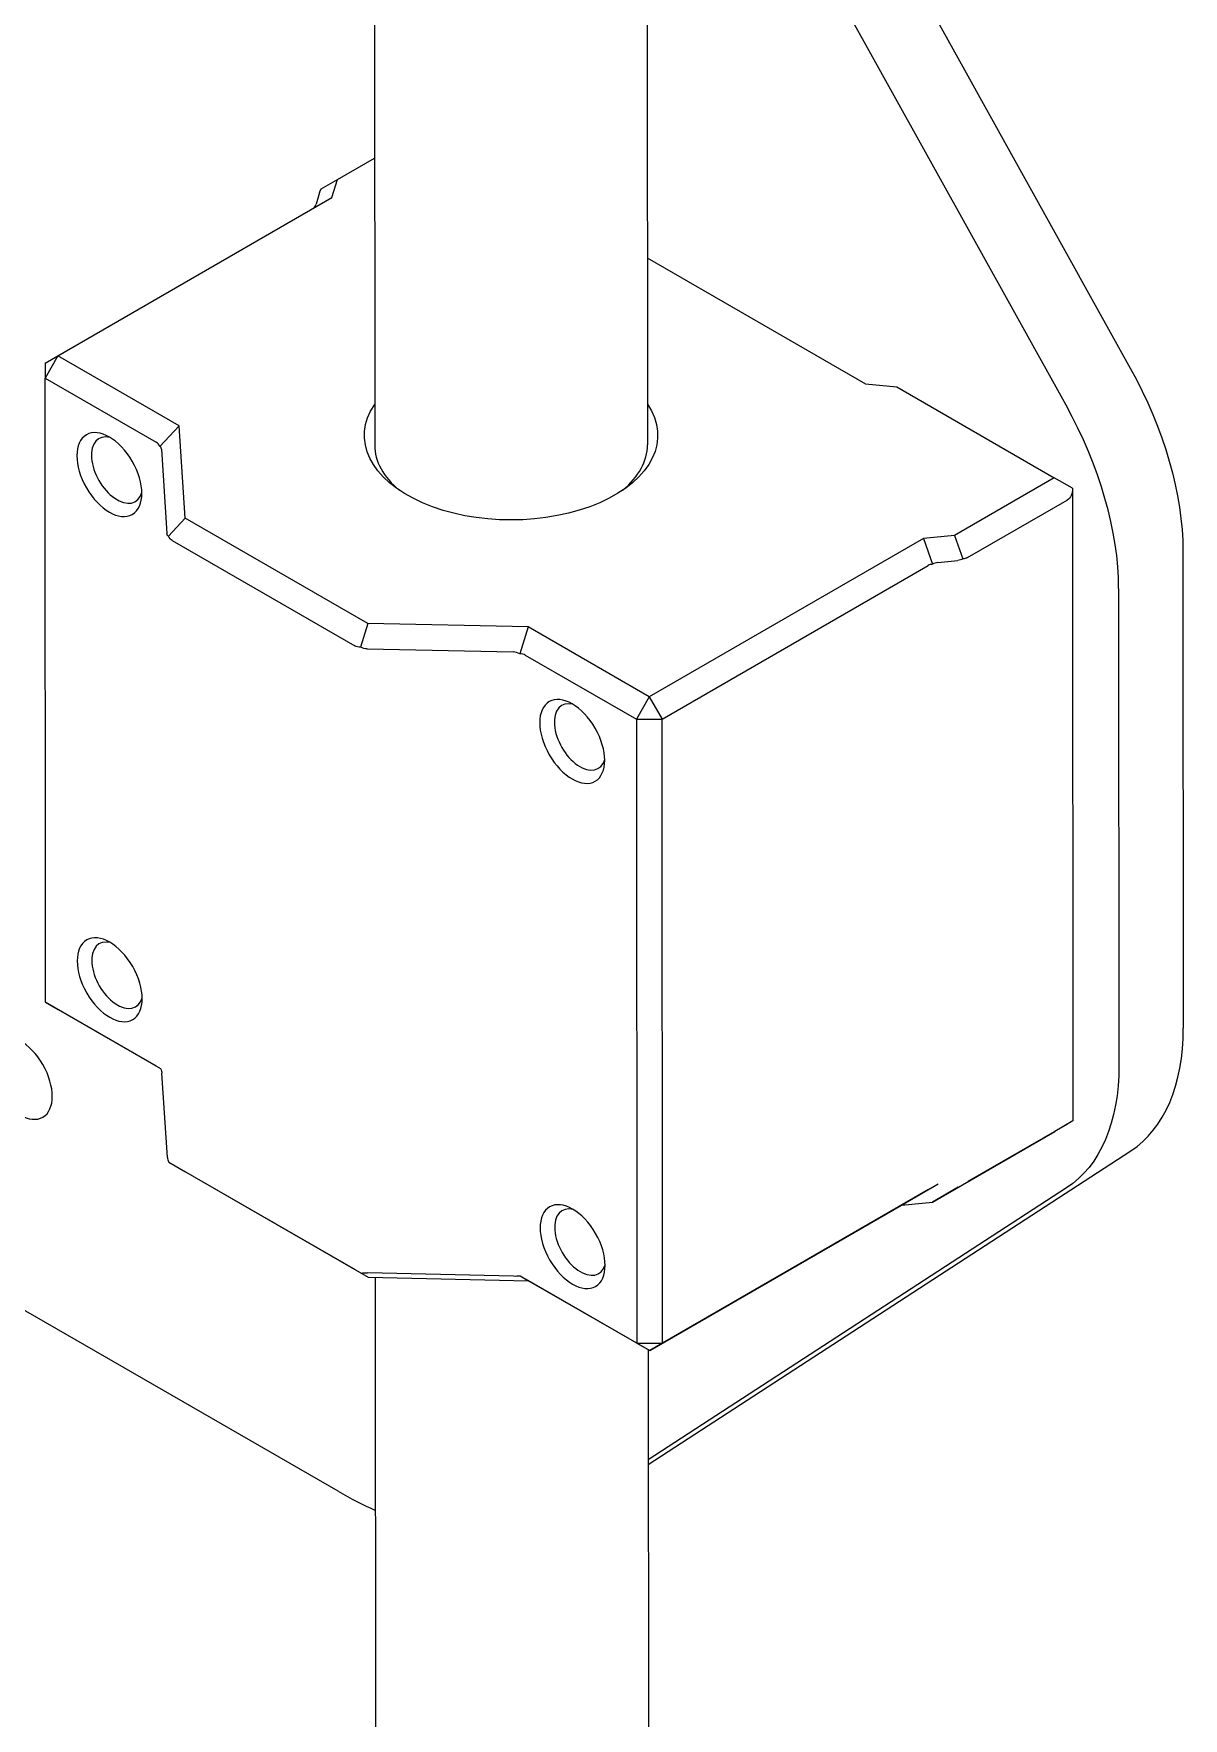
# Model space of a CAD drawing. Header units: millimetres. Extents: x 129 to 6329, y 33 to 3553.
# Drawn here: x 5212.4 to 5338.9, y 2876.4 to 3061.6 of the extents above; entities that cross this region are included whole.
import ezdxf

# ---------------------------------------------------------------- set-up
doc = ezdxf.new("R2010")
doc.units = ezdxf.units.MM
doc.layers.add('vistasIsometricas', color=255, linetype='Continuous')

msp = doc.modelspace()

# ---------------------------------------------------------------- linework, layer by layer
at = {"layer": 'vistasIsometricas', "extrusion": (1e-16, 0.816497, 0.57735)}
for p, q in [((5249.773, 3261.746), (5249.951, 3016.373)), ((5279.775, 3258.118), (5279.951, 3016.395)), ((5279.875, 3120.588), (5333.062, 3024.83)), ((5325.991, 3020.747), (5279.887, 3103.753)), ((5245.849, 3045.576), (5249.928, 3047.931)), ((5244.076, 3044.55), (5245.849, 3045.576)), ((5245.244, 3043.595), (5245.849, 3045.576)), ((5215.099, 3026.191), (5245.244, 3043.595)), ((5243.881, 3044.141), (5243.494, 3042.877)), ((5279.936, 3036.953), (5303.933, 3023.121)), ((5215.099, 3026.191), (5213.686, 3023.74)), ((5213.686, 3025.372), (5215.099, 3026.191)), ((5213.686, 3025.372), (5213.686, 3023.74)), ((5228.433, 3018.505), (5215.099, 3026.191)), ((5213.686, 3023.74), (5225.909, 3016.695)), ((5213.736, 2955.126), (5213.686, 3023.74)), ((5303.933, 3023.121), (5307.367, 3022.774)), ((5307.367, 3022.774), (5324.701, 3012.783)), ((5228.433, 3018.505), (5226.328, 3016.228)), ((5229.089, 3008.337), (5228.433, 3018.505)), ((5226.494, 3015.923), (5227.092, 3006.66)), ((5324.701, 3012.783), (5313.731, 3006.45)), ((5326.701, 3011.629), (5324.701, 3012.783)), ((5315.147, 3004.001), (5326.116, 3010.334)), ((5326.701, 3011.629), (5326.752, 2942.058)), ((5229.089, 3008.337), (5227.257, 3006.354)), ((5249.192, 2996.75), (5229.089, 3008.337)), ((5313.731, 3006.45), (5310.297, 3006.099)), ((5313.731, 3006.45), (5314.656, 3003.869)), ((5227.676, 3005.887), (5247.779, 2994.3)), ((5310.297, 3006.099), (5280.153, 2988.695)), ((5310.297, 3006.099), (5311.312, 3003.267)), ((5338.85, 3004.693), (5338.888, 2952.268)), ((5281.568, 2986.246), (5310.821, 3003.135)), ((5311.888, 3003.456), (5314.08, 3003.68)), ((5331.779, 3000.611), (5331.817, 2948.185)), ((5249.192, 2996.75), (5248.394, 2994.172)), ((5266.819, 2996.38), (5249.192, 2996.75)), ((5266.819, 2996.38), (5265.902, 2993.418)), ((5280.153, 2988.695), (5266.819, 2996.38)), ((5249.119, 2993.964), (5265.177, 2993.626)), ((5266.517, 2993.29), (5278.74, 2986.245)), ((5280.153, 2988.695), (5278.74, 2986.245)), ((5280.153, 2988.695), (5281.568, 2986.246)), ((5278.74, 2986.245), (5281.568, 2986.246)), ((5278.74, 2986.245), (5278.79, 2917.63)), ((5281.618, 2917.632), (5281.568, 2986.246)), ((5225.959, 2948.081), (5213.736, 2955.126)), ((5213.736, 2955.126), (5215.151, 2954.309)), ((5215.151, 2954.309), (5226.379, 2947.837)), ((5227.142, 2938.045), (5226.544, 2947.308)), ((5326.166, 2941.72), (5315.196, 2935.386)), ((5326.752, 2942.057), (5324.753, 2940.901)), ((5245.915, 2901.343), (5179.235, 2939.776)), ((5311.318, 2933.144), (5324.753, 2940.901)), ((5280.032, 2904.288), (5333.124, 2938.789)), ((5227.307, 2937.514), (5229.142, 2936.455)), ((5247.829, 2925.686), (5227.726, 2937.273)), ((5229.142, 2936.455), (5249.244, 2924.869)), ((5326.053, 2934.707), (5280.032, 2904.8)), ((5310.871, 2934.521), (5281.618, 2917.632)), ((5307.884, 2932.793), (5311.937, 2935.137)), ((5314.13, 2934.77), (5311.318, 2933.144)), ((5280.205, 2916.813), (5307.884, 2932.793)), ((5307.884, 2932.793), (5311.318, 2933.144)), ((5248.444, 2925.331), (5249.244, 2924.869)), ((5265.227, 2925.012), (5249.169, 2925.349)), ((5249.244, 2924.869), (5266.871, 2924.498)), ((5250.017, 2924.852), (5250.167, 2718.975)), ((5265.952, 2925.03), (5266.871, 2924.498)), ((5278.79, 2917.63), (5266.566, 2924.676)), ((5266.871, 2924.498), (5280.205, 2916.813)), ((5278.79, 2917.63), (5281.618, 2917.632)), ((5278.79, 2917.63), (5280.205, 2916.813)), ((5281.618, 2917.632), (5280.205, 2916.813)), ((5280.023, 2916.918), (5280.167, 2718.997))]:
    msp.add_line(p, q, dxfattribs=at)
at = {"layer": 'vistasIsometricas', "extrusion": (-3.42632e-16, 1.51891e-16, -1)}
msp.add_ellipse((5245.849, 3045.576), major_axis=(1.949, 1.763), ratio=0.2517693, start_param=3.5401453, end_param=3.8455779, dxfattribs=at)
at = {"layer": 'vistasIsometricas'}
for centre, major_axis, ratio, start_param, end_param in [((5241.526, 3041.443), (1.949, 1.763), 0.2517693, -0.7010638, -0.3985526), ((5310.566, 3012.838), (-15, 25.981), 0.5773503, 3.9278304, 4.68364), ((5221.62, 3013.625), (-2, 3.464), 0.5773503, -0.5020766, 3.6436692), ((5224.496, 3014.245), (1.413, 2.45), 0.5771078, -0.3738747, 0.0002101), ((5224.496, 3014.245), (1.893, 1.937), 0.3309641, -0.2891981, 0.0848867), ((5264.951, 3016.384), (15, 0.011), 0.5768653, 3.1415927, 3.7550603), ((5264.951, 3016.384), (15, 0.011), 0.5768653, -0.6134676, 0), ((5312.236, 3000.686), (-1.416, 2.448), 0.5773503, -0.3058524, -0.0004198), ((5312.236, 3000.686), (-0.414, 2.761), 0.7086566, -0.0332185, 0.2722141), ((5265.104, 2990.84), (0.089, 2.786), 0.7170906, -0.3662856, 0.0077992), ((5265.104, 2990.84), (1.413, 2.45), 0.5771078, 0.0002101, 0.3742949), ((5272.531, 2984.281), (-2, 3.464), 0.5773503, -0.5020766, 3.6436692), ((5221.66, 2958.08), (-2, 3.464), 0.5773503, -0.5020766, 3.6436692), ((5317.675, 2964.495), (-15, 25.981), 0.5773503, 3.1720209, 3.9278304), ((5229.142, 2936.455), (-1.918, 1.875), 0.3039275, 0.3260071, 0.700092), ((5272.572, 2928.736), (-2, 3.464), 0.5773503, -0.5020766, 3.6436692), ((5265.151, 2925.493), (-2, 0.064), 0.2391554, 1.6162436, 1.9903284), ((5245.885, 2942.185), (-25, 43.301), 0.5773503, 2.3570341, 2.4738657)]:
    msp.add_ellipse(centre, major_axis=major_axis, ratio=ratio, start_param=start_param, end_param=end_param, dxfattribs=at)
at = {"layer": 'vistasIsometricas', "extrusion": (-2.09936e-16, -1.82791e-16, -1)}
for centre, start_param, end_param in [((5317.637, 3016.92), 1.5995453, 2.3553549), ((5310.604, 2960.412), 2.3553549, 3.1111644)]:
    msp.add_ellipse(centre, major_axis=(-15, 25.981), ratio=0.5773503, start_param=start_param, end_param=end_param, dxfattribs=at)
at = {"layer": 'vistasIsometricas', "extrusion": (-1.23782e-16, -3.00017e-16, -1)}
msp.add_ellipse((5264.95, 3017.445), major_axis=(16.129, 0.012), ratio=0.5768653, start_param=-0.3763784, end_param=3.5179711, dxfattribs=at)
at = {"layer": 'vistasIsometricas', "extrusion": (-3.73335e-18, -9.35336e-17, -1)}
for centre in [(5220.762, 3013.13), (5271.674, 2983.786)]:
    msp.add_ellipse(centre, major_axis=(-2.527, 4.377), ratio=0.5773503, dxfattribs=at)
at = {"layer": 'vistasIsometricas', "extrusion": (-3.11486e-16, -1.80139e-16, -1)}
msp.add_ellipse((5324.701, 3012.783), major_axis=(-1.416, 2.448), ratio=0.5773503, start_param=2.3566143, end_param=3.1420125, dxfattribs=at)
at = {"layer": 'vistasIsometricas', "extrusion": (-5.32542e-17, -1.54477e-16, -1)}
msp.add_ellipse((5229.089, 3008.337), major_axis=(1.893, 1.937), ratio=0.3309641, start_param=3.0567059, end_param=3.4307907, dxfattribs=at)
at = {"layer": 'vistasIsometricas', "extrusion": (-1.02415e-16, -1.04186e-16, -1)}
msp.add_ellipse((5229.089, 3008.337), major_axis=(1.413, 2.45), ratio=0.5771078, start_param=3.1413826, end_param=3.5154674, dxfattribs=at)
at = {"layer": 'vistasIsometricas', "extrusion": (-1.05886e-16, -1.60712e-16, -1)}
msp.add_ellipse((5313.731, 3006.45), major_axis=(-0.414, 2.761), ratio=0.7086566, start_param=2.8693786, end_param=3.1748112, dxfattribs=at)
at = {"layer": 'vistasIsometricas', "extrusion": (2.74621e-17, -1.47486e-16, -1)}
msp.add_ellipse((5313.731, 3006.45), major_axis=(-1.416, 2.448), ratio=0.5773503, start_param=3.1420125, end_param=3.4474451, dxfattribs=at)
at = {"layer": 'vistasIsometricas', "extrusion": (-1.93346e-16, 1.11535e-16, -1)}
msp.add_ellipse((5249.192, 2996.75), major_axis=(1.413, 2.45), ratio=0.5771078, start_param=2.7672978, end_param=3.1413826, dxfattribs=at)
at = {"layer": 'vistasIsometricas', "extrusion": (-1.03084e-16, 3.28679e-18, -1)}
msp.add_ellipse((5249.192, 2996.75), major_axis=(0.089, 2.786), ratio=0.7170906, start_param=3.1337934, end_param=3.5078782, dxfattribs=at)
at = {"layer": 'vistasIsometricas', "extrusion": (-1.93301e-16, -1.11603e-16, -1)}
for centre in [(5220.802, 2957.585), (5271.714, 2928.241)]:
    msp.add_ellipse(centre, major_axis=(-2.527, 4.377), ratio=0.5773503, dxfattribs=at)
at = {"layer": 'vistasIsometricas', "extrusion": (-1.96603e-16, -2.05885e-16, -1)}
msp.add_ellipse((5210.953, 2946.806), major_axis=(-2.5, 4.33), ratio=0.5773503, dxfattribs=at)
at = {"layer": 'vistasIsometricas', "extrusion": (-1.5549e-16, 5.42445e-17, -1)}
msp.add_ellipse((5224.544, 2948.898), major_axis=(-1.918, 1.875), ratio=0.3039275, start_param=2.4415007, end_param=2.8155855, dxfattribs=at)
at = {"layer": 'vistasIsometricas', "extrusion": (-3.49359e-17, -1.0957e-15, -1)}
msp.add_ellipse((5249.244, 2924.869), major_axis=(-2, 0.064), ratio=0.2391554, start_param=1.1512643, end_param=1.5253491, dxfattribs=at)

doc.saveas('drawing.dxf')
